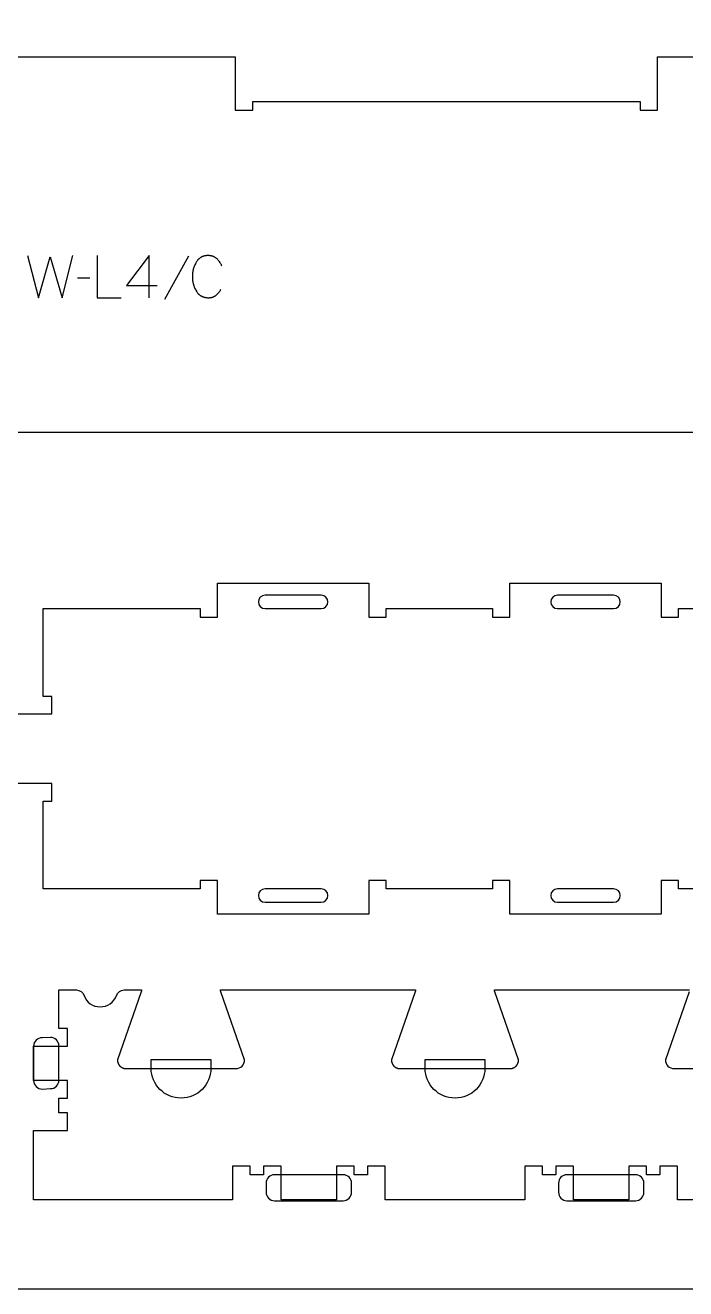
# Model space of a CAD drawing. Extents: x 0 to 4485, y 0 to 8771.
# Drawn here: x 1594 to 2064, y 3763 to 4662 of the extents above; entities that cross this region are included whole.
import ezdxf

# ---------------------------------------------------------------- set-up
doc = ezdxf.new("R2010")
doc.units = 0
for name, color, linetype in [('0_SHEET_SPRUCEPLY_2440X122', 1, 'CONTINUOUS'), ('1_ANYTOOL_1MMDEEP_LABELS_S', 2, 'CONTINUOUS'), ('3_ANYTOOL_CUTTHROUGH_INSID', 4, 'CONTINUOUS'), ('4_ANYTOOL_CUTTHROUGH_OUTSI', 5, 'CONTINUOUS'), ('5_ANYTOOL_HALF_MILL_9MM_IN', 3, 'CONTINUOUS')]:
    doc.layers.add(name, color=color, linetype=linetype)

msp = doc.modelspace()

# ---------------------------------------------------------------- linework, layer by layer
at = {"layer": '0_SHEET_SPRUCEPLY_2440X122'}
msp.add_lwpolyline([(371.7, 4982.59), (371.7, 3762.59), (2811.7, 3762.59), (2811.7, 4982.59)], close=True, dxfattribs=at)
at = {"layer": '1_ANYTOOL_1MMDEEP_LABELS_S', "color": 2}
for points in [[(1595.73, 4498.04), (1603.44, 4468.04), (1611.89, 4497.14), (1620.37, 4468.04), (1627.87, 4498.04)], [(1645.23, 4498.04), (1645.23, 4468.04), (1662.33, 4468.04)], [(1682.17, 4468.04), (1682.22, 4498.08), (1666.19, 4476.7)], [(1710.37, 4497.57), (1693.19, 4466.8)], [(1733.99, 4490.54), (1733.83, 4490.94), (1733.66, 4491.34), (1733.48, 4491.72), (1733.29, 4492.1), (1733.09, 4492.47), (1732.88, 4492.82), (1732.66, 4493.17), (1732.43, 4493.51), (1732.19, 4493.85), (1731.94, 4494.17), (1731.68, 4494.48), (1731.41, 4494.79), (1731.13, 4495.08), (1730.84, 4495.37), (1730.55, 4495.65), (1730.24, 4495.92), (1730.08, 4496.05), (1729.92, 4496.18), (1729.76, 4496.3), (1729.59, 4496.42), (1729.43, 4496.53), (1729.26, 4496.64), (1729.09, 4496.75), (1728.91, 4496.85), (1728.74, 4496.95), (1728.56, 4497.04), (1728.38, 4497.13), (1728.2, 4497.21), (1728.02, 4497.29), (1727.83, 4497.37), (1727.65, 4497.44), (1727.46, 4497.51), (1727.26, 4497.58), (1727.07, 4497.64), (1726.87, 4497.69), (1726.68, 4497.74), (1726.48, 4497.79), (1726.27, 4497.83), (1726.07, 4497.87), (1725.86, 4497.91), (1725.65, 4497.94), (1725.44, 4497.97), (1725.23, 4497.99), (1725.01, 4498.01), (1724.79, 4498.02), (1724.58, 4498.03), (1724.35, 4498.04), (1724.13, 4498.04), (1723.79, 4498.04), (1723.45, 4498.02), (1723.12, 4498), (1722.79, 4497.97), (1722.47, 4497.93), (1722.15, 4497.88), (1721.84, 4497.82), (1721.54, 4497.75), (1721.24, 4497.67), (1720.94, 4497.58), (1720.65, 4497.49), (1720.37, 4497.38), (1720.09, 4497.27), (1719.95, 4497.21), (1719.81, 4497.14), (1719.68, 4497.08), (1719.54, 4497.01), (1719.41, 4496.94), (1719.28, 4496.87), (1719.15, 4496.79), (1719.02, 4496.72), (1718.9, 4496.64), (1718.77, 4496.56), (1718.65, 4496.47), (1718.52, 4496.39), (1718.4, 4496.3), (1718.28, 4496.21), (1718.05, 4496.02), (1717.81, 4495.82), (1717.59, 4495.62), (1717.37, 4495.4), (1717.15, 4495.18), (1716.94, 4494.94), (1716.74, 4494.7), (1716.54, 4494.45), (1716.34, 4494.19), (1716.16, 4493.92), (1715.97, 4493.64), (1715.79, 4493.35), (1715.45, 4492.76), (1715.14, 4492.16), (1714.84, 4491.56), (1714.57, 4490.94), (1714.31, 4490.33), (1714.08, 4489.7), (1713.87, 4489.07), (1713.69, 4488.43), (1713.52, 4487.78), (1713.38, 4487.12), (1713.26, 4486.46), (1713.16, 4485.79), (1713.09, 4485.11), (1713.03, 4484.43), (1713, 4483.74), (1712.99, 4483.04), (1713, 4482.34), (1713.03, 4481.65), (1713.09, 4480.97), (1713.16, 4480.29), (1713.27, 4479.62), (1713.39, 4478.96), (1713.53, 4478.31), (1713.61, 4477.98), (1713.7, 4477.66), (1713.79, 4477.34), (1713.89, 4477.02), (1713.99, 4476.7), (1714.1, 4476.38), (1714.21, 4476.07), (1714.33, 4475.76), (1714.59, 4475.14), (1714.87, 4474.53), (1715.17, 4473.92), (1715.49, 4473.32), (1715.84, 4472.73), (1716.02, 4472.45), (1716.2, 4472.17), (1716.4, 4471.9), (1716.6, 4471.63), (1716.8, 4471.38), (1717.01, 4471.14), (1717.22, 4470.91), (1717.45, 4470.68), (1717.67, 4470.47), (1717.9, 4470.26), (1718.14, 4470.06), (1718.26, 4469.97), (1718.39, 4469.87), (1718.51, 4469.78), (1718.64, 4469.7), (1718.76, 4469.61), (1718.89, 4469.53), (1719.02, 4469.45), (1719.15, 4469.37), (1719.29, 4469.29), (1719.42, 4469.21), (1719.56, 4469.14), (1719.69, 4469.07), (1719.97, 4468.94), (1720.26, 4468.82), (1720.55, 4468.7), (1720.84, 4468.6), (1721.14, 4468.5), (1721.45, 4468.41), (1721.76, 4468.33), (1722.08, 4468.27), (1722.41, 4468.21), (1722.74, 4468.16), (1723.07, 4468.11), (1723.41, 4468.08), (1723.76, 4468.06), (1724.11, 4468.05), (1724.47, 4468.04), (1724.85, 4468.05), (1725.23, 4468.07), (1725.41, 4468.08), (1725.6, 4468.1), (1725.78, 4468.12), (1725.96, 4468.14), (1726.13, 4468.17), (1726.31, 4468.2), (1726.48, 4468.23), (1726.65, 4468.27), (1726.82, 4468.31), (1726.99, 4468.35), (1727.16, 4468.4), (1727.32, 4468.45), (1727.48, 4468.5), (1727.65, 4468.56), (1727.8, 4468.62), (1727.96, 4468.68), (1728.12, 4468.74), (1728.27, 4468.81), (1728.42, 4468.88), (1728.57, 4468.96), (1728.72, 4469.04), (1728.86, 4469.12), (1729.01, 4469.2), (1729.15, 4469.29), (1729.29, 4469.38), (1729.43, 4469.47), (1729.57, 4469.57), (1729.7, 4469.67), (1729.97, 4469.88), (1730.23, 4470.09), (1730.48, 4470.31), (1730.73, 4470.54), (1730.97, 4470.78), (1731.21, 4471.02), (1731.44, 4471.28), (1731.67, 4471.53), (1731.89, 4471.8), (1732.11, 4472.07), (1732.32, 4472.36), (1732.53, 4472.64), (1732.73, 4472.94), (1732.93, 4473.24), (1733.12, 4473.55), (1733.3, 4473.87)], [(1640.09, 4481.93), (1631.3, 4481.84)], [(1666.19, 4476.7), (1687.96, 4476.7)]]:
    msp.add_lwpolyline(points, dxfattribs=at)
at = {"layer": '3_ANYTOOL_CUTTHROUGH_INSID', "color": 4}
for points in [[(1804.7, 4246.73, 1), (1804.7, 4256.23), (1764.7, 4256.23, 1), (1764.7, 4246.73)], [(2012.7, 4246.73, 1), (2012.7, 4256.23), (1972.7, 4256.23, 1), (1972.7, 4246.73)], [(1804.7, 4047.23), (1764.7, 4047.23, 1), (1764.7, 4037.73), (1804.7, 4037.73, 1)], [(2012.7, 4047.23), (1972.7, 4047.23, 1), (1972.7, 4037.73), (2012.7, 4037.73, 1)]]:
    msp.add_lwpolyline(points, format="xyb", close=True, dxfattribs=at)
at = {"layer": '4_ANYTOOL_CUTTHROUGH_OUTSI', "color": 5}
for points in [[(1443.95, 4639.52), (1743.45, 4639.52), (1743.45, 4601.61), (1755.95, 4601.61), (1755.95, 4607.61), (2031.45, 4607.61), (2031.45, 4601.61), (2043.95, 4601.61), (2043.95, 4639.52), (2343.45, 4639.52)], [(2530.95, 4372.02), (2043.95, 4372.02), (2043.95, 4372.11), (2043.7, 4372.11), (1743.45, 4372.11), (1743.45, 4372.02), (1443.95, 4372.02)], [(1588.95, 4171.73), (1612.95, 4171.73), (1612.95, 4184.23), (1606.95, 4184.23), (1606.95, 4246.73), (1718.45, 4246.73), (1718.45, 4240.73), (1730.95, 4240.73), (1730.95, 4264.73), (1838.45, 4264.73), (1838.45, 4240.73), (1850.95, 4240.73), (1850.95, 4246.73), (1926.45, 4246.73), (1926.45, 4240.73), (1938.95, 4240.73), (1938.95, 4264.73), (2046.45, 4264.73), (2046.45, 4240.73), (2058.95, 4240.73), (2058.95, 4246.73), (2122.45, 4246.77)], [(2122.45, 4047.19), (2058.95, 4047.23), (2058.95, 4053.23), (2046.45, 4053.23), (2046.45, 4029.23), (1938.95, 4029.23), (1938.95, 4053.23), (1926.45, 4053.23), (1926.45, 4047.23), (1850.95, 4047.23), (1850.95, 4053.23), (1838.45, 4053.23), (1838.45, 4029.23), (1730.95, 4029.23), (1730.95, 4053.23), (1718.45, 4053.23), (1718.45, 4047.23), (1606.95, 4047.23), (1606.95, 4109.73), (1612.95, 4109.73), (1612.95, 4122.23), (1588.95, 4122.23)]]:
    msp.add_lwpolyline(points, dxfattribs=at)
for points in [[(2145.59, 3825.76), (2058.09, 3825.76), (2058.09, 3849.51), (2058.09, 3849.76), (2045.59, 3849.76), (2045.59, 3843.76), (2036.09, 3843.76), (2036.09, 3849.76), (2023.59, 3849.76), (2023.59, 3849.51), (2023.59, 3825.76), (1984.09, 3825.76), (1984.09, 3849.51), (1984.09, 3849.76), (1971.59, 3849.76), (1971.59, 3843.76), (1962.09, 3843.76), (1962.09, 3849.76), (1949.59, 3849.76), (1949.59, 3849.51), (1949.59, 3825.76), (1850.09, 3825.76), (1850.09, 3849.51), (1850.09, 3849.76), (1837.59, 3849.76), (1837.59, 3843.76), (1828.09, 3843.76), (1828.09, 3849.76), (1815.59, 3849.76), (1815.59, 3849.51), (1815.59, 3825.76), (1776.09, 3825.76), (1776.09, 3849.51), (1776.09, 3849.76), (1763.59, 3849.76), (1763.59, 3843.76), (1754.09, 3843.76), (1754.09, 3849.76), (1741.59, 3849.76), (1741.59, 3849.51), (1741.59, 3825.76), (1600.09, 3825.76), (1600.09, 3875.26), (1624.09, 3875.26), (1624.09, 3887.76), (1618.09, 3887.76), (1618.09, 3898.26), (1624.09, 3898.26), (1624.09, 3910.76), (1600.09, 3910.76), (1600.09, 3935.26), (1624.09, 3935.26), (1624.09, 3947.76), (1618.09, 3947.76), (1618.09, 3975.26), (1630.5, 3975.26), (1630.5, 3975.26, -0.317837), (1635.92, 3971.43, 0.317837), (1647.47, 3963.26, 0.317837), (1659.02, 3971.43, -0.317837), (1664.44, 3975.26), (1676.84, 3975.26, -0.061485), (1676.6, 3973.87), (1659.7, 3925.59), (1659.69, 3925.55), (1659.69, 3925.51), (1659.69, 3925.51, 0.198912), (1661.52, 3921.09), (1661.63, 3920.99), (1661.74, 3920.88), (1661.85, 3920.78), (1661.97, 3920.68), (1662.09, 3920.59), (1662.21, 3920.5), (1662.33, 3920.41), (1662.46, 3920.32), (1662.59, 3920.24), (1662.72, 3920.15), (1662.85, 3920.08), (1662.99, 3920), (1663.13, 3919.93), (1663.27, 3919.86), (1663.41, 3919.8), (1663.55, 3919.74), (1663.69, 3919.68), (1663.84, 3919.62), (1663.99, 3919.57), (1664.13, 3919.53), (1664.28, 3919.48), (1664.43, 3919.44), (1664.58, 3919.41), (1664.73, 3919.38), (1664.88, 3919.35), (1665.04, 3919.33), (1665.19, 3919.31), (1665.34, 3919.29), (1665.49, 3919.28), (1665.64, 3919.27), (1665.79, 3919.26), (1665.94, 3919.26), (1743.94, 3919.26, 0.414214), (1750.19, 3925.51), (1750.19, 3925.55), (1750.18, 3925.59), (1733.28, 3973.87), (1733.28, 3973.87, -0.061485), (1733.05, 3975.26), (1871.74, 3975.26, -0.061485), (1871.5, 3973.87), (1854.6, 3925.59), (1854.59, 3925.55), (1854.59, 3925.51), (1854.59, 3925.51, 0.198912), (1856.42, 3921.09), (1856.53, 3920.99), (1856.64, 3920.88), (1856.75, 3920.78), (1856.87, 3920.68), (1856.99, 3920.59), (1857.11, 3920.5), (1857.23, 3920.41), (1857.36, 3920.32), (1857.49, 3920.24), (1857.62, 3920.15), (1857.75, 3920.08), (1857.89, 3920), (1858.03, 3919.93), (1858.17, 3919.86), (1858.31, 3919.8), (1858.45, 3919.74), (1858.59, 3919.68), (1858.74, 3919.62), (1858.89, 3919.57), (1859.03, 3919.53), (1859.18, 3919.48), (1859.33, 3919.44), (1859.48, 3919.41), (1859.63, 3919.38), (1859.78, 3919.35), (1859.94, 3919.33), (1860.09, 3919.31), (1860.24, 3919.29), (1860.39, 3919.28), (1860.54, 3919.27), (1860.69, 3919.26), (1860.84, 3919.26), (1938.84, 3919.26), (1938.99, 3919.26), (1939.14, 3919.27), (1939.29, 3919.28), (1939.44, 3919.29), (1939.59, 3919.31), (1939.75, 3919.33), (1939.9, 3919.35), (1940.05, 3919.38), (1940.2, 3919.41), (1940.35, 3919.44), (1940.5, 3919.48), (1940.65, 3919.53), (1940.8, 3919.57), (1940.94, 3919.62), (1941.09, 3919.68), (1941.23, 3919.74), (1941.38, 3919.8), (1941.52, 3919.86), (1941.66, 3919.93), (1941.79, 3920), (1941.93, 3920.08), (1942.06, 3920.15), (1942.19, 3920.24), (1942.32, 3920.32), (1942.45, 3920.41), (1942.57, 3920.5), (1942.7, 3920.59), (1942.81, 3920.68), (1942.93, 3920.78), (1943.04, 3920.88), (1943.15, 3920.99), (1943.26, 3921.09, 0.198912), (1945.09, 3925.51), (1945.09, 3925.55), (1945.08, 3925.59), (1928.18, 3973.87), (1928.18, 3973.87, -0.061485), (1927.95, 3975.26), (2066.64, 3975.26, -0.061485)], [(2066.4, 3973.87), (2049.5, 3925.59), (2049.49, 3925.55), (2049.49, 3925.51), (2049.49, 3925.51, 0.414214), (2055.74, 3919.26), (2133.74, 3919.26)]]:
    msp.add_lwpolyline(points, format="xyb", dxfattribs=at)
at = {"layer": '5_ANYTOOL_HALF_MILL_9MM_IN'}
for points in [[(1612.09, 3905.01, 0.414214), (1618.09, 3911.01), (1618.09, 3935.51, 0.414214), (1612.09, 3941.51), (1606.09, 3941.26, 0.414214), (1600.09, 3935.26), (1600.09, 3910.76, 0.414214), (1606.09, 3904.76)], [(1726.19, 3919.51, -1), (1683.69, 3919.51), (1683.69, 3919.76), (1683.69, 3925.76), (1726.19, 3925.76), (1726.19, 3919.76), (1726.19, 3919.51)], [(1921.09, 3919.51, -1), (1878.59, 3919.51), (1878.59, 3919.76), (1878.59, 3925.76), (1921.09, 3925.76), (1921.09, 3919.76), (1921.09, 3919.51)], [(1771.47, 3843.76, 0.414214), (1765.47, 3837.76), (1765.47, 3831.26, 0.414214), (1771.47, 3825.26), (1820.22, 3825.26, 0.414214), (1826.22, 3831.26), (1826.22, 3837.76, 0.414214), (1820.22, 3843.76)], [(1979.47, 3843.76, 0.414214), (1973.47, 3837.76), (1973.47, 3831.26, 0.414214), (1979.47, 3825.26), (2028.22, 3825.26, 0.414214), (2034.22, 3831.26), (2034.22, 3837.76, 0.414214), (2028.22, 3843.76)]]:
    msp.add_lwpolyline(points, format="xyb", close=True, dxfattribs=at)

doc.saveas('drawing.dxf')
